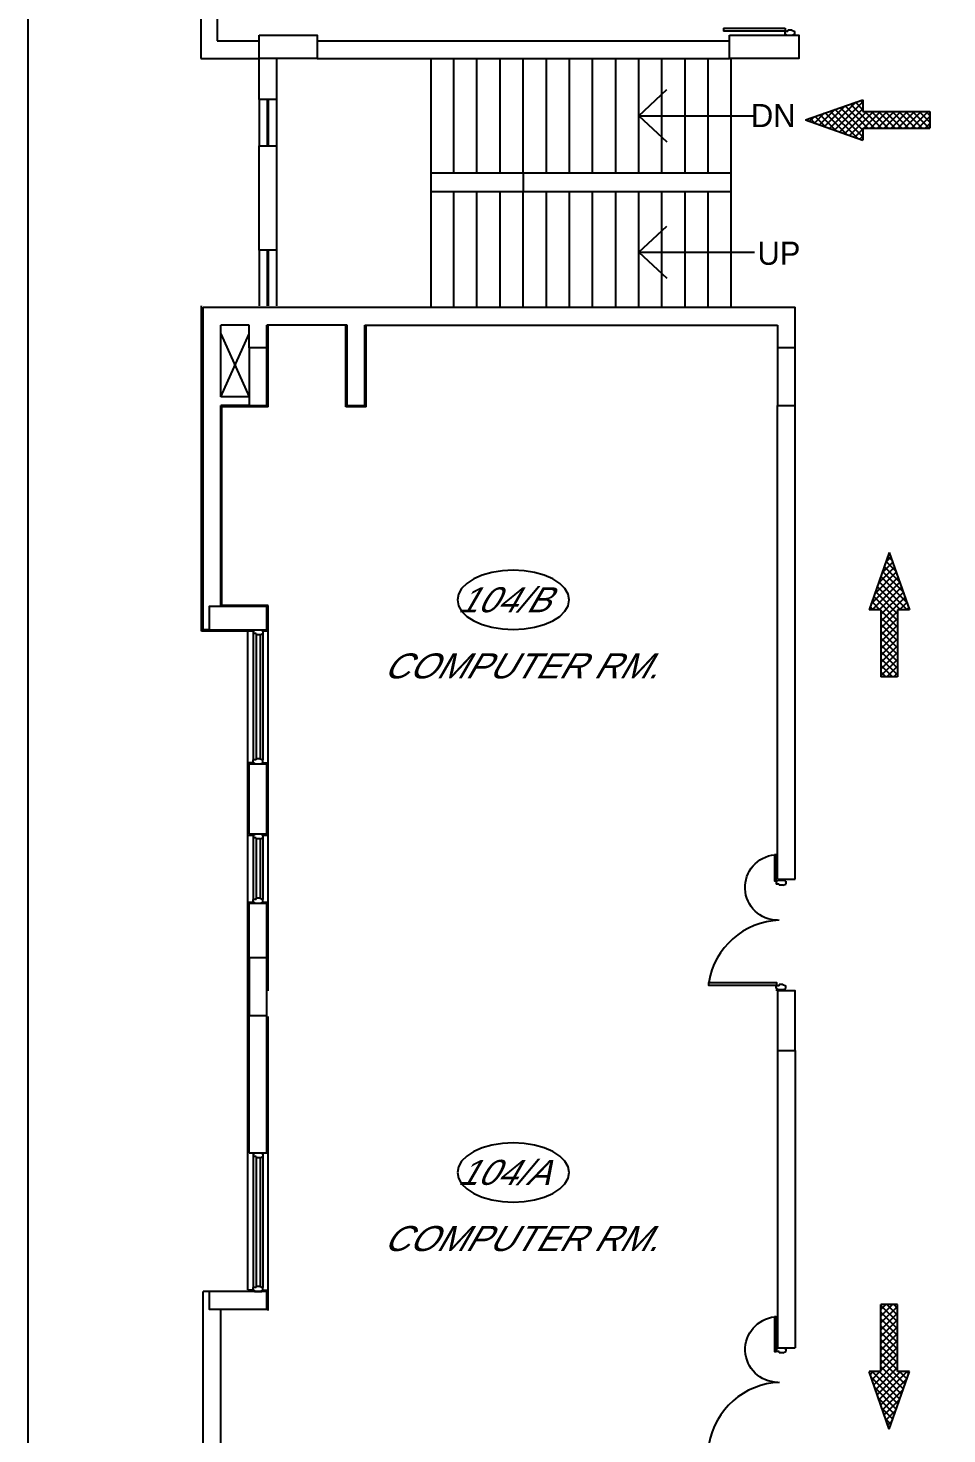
# Model space of a CAD drawing. Extents: x 681461 to 804584, y -183990 to -115925.
# Drawn here: x 706745 to 718667, y -160609 to -142364 of the extents above; entities that cross this region are included whole.
import ezdxf
from ezdxf.enums import TextEntityAlignment as Align

# ---------------------------------------------------------------- set-up
doc = ezdxf.new("R2010")
doc.units = 0
doc.header["$LTSCALE"] = 900
for name, color, linetype in [('1', 7, 'CONTINUOUS'), ('DOOR', 163, 'CONTINUOUS'), ('ELE', 50, 'CONTINUOUS'), ('TEXT', 2, 'CONTINUOUS'), ('WALL', 1, 'CONTINUOUS')]:
    doc.layers.add(name, color=color, linetype=linetype)
doc.styles.add('ROMANS', font='arial.ttf')

# ---------------------------------------------------------------- blocks, each defined once
blk = doc.blocks.new('REDFRAME')
at = {"layer": '1', "linetype": 'BYBLOCK'}
for p, q in [((-95, 0), (-95, -15)), ((-95, 0), (0, 0)), ((0, 0), (0, -15)), ((-110, -15), (-110, -50)), ((-110, -15), (-95, -15)), ((-110, -15), (-110, -50)), ((-72, -50), (-110, -50)), ((-72, -50), (-72, -65)), ((-22, -65), (-72, -65)), ((-22, -65), (15, -50)), ((0, -15), (15, -15)), ((15, -15), (15, -50))]:
    blk.add_line(p, q, dxfattribs=at)
blk = doc.blocks.new('*X84')
at = {"layer": 'DOOR', "color": 3, "linetype": 'CONTINUOUS'}
for p, q in [((717874, -149296), (717941, -149229)), ((717958, -149276), (717901, -149220)), ((717730, -149706), (718010, -149425)), ((717778, -149569), (717987, -149360)), ((717826, -149432), (717964, -149294)), ((718102, -149686), (717832, -149416)), ((718054, -149549), (717855, -149350)), ((718006, -149412), (717878, -149285)), ((717682, -149842), (718033, -149490)), ((717699, -149913), (718056, -149556)), ((718153, -149913), (717786, -149546)), ((718150, -149822), (717809, -149481)), ((718027, -150053), (717717, -149742)), ((718027, -149965), (717740, -149677)), ((718064, -149913), (717763, -149612)), ((717787, -149913), (718079, -149621)), ((717811, -149977), (718102, -149686)), ((717811, -150066), (718126, -149752)), ((717711, -149913), (717671, -149873)), ((717799, -149913), (717694, -149808)), ((718027, -150141), (717811, -149925)), ((717811, -150154), (718027, -149938)), ((718053, -149913), (718149, -149817)), ((718141, -149913), (718172, -149882)), ((718027, -150230), (717811, -150014)), ((717811, -150243), (718027, -150027)), ((718027, -150318), (717811, -150102)), ((717811, -150331), (718027, -150115)), ((718027, -150406), (717811, -150190)), ((717811, -150419), (718027, -150203)), ((718027, -150495), (717811, -150279)), ((717811, -150508), (718027, -150292)), ((718027, -150583), (717811, -150367)), ((717811, -150596), (718027, -150380)), ((718027, -150672), (717811, -150456)), ((717811, -150684), (718027, -150468)), ((718027, -150760), (717811, -150544)), ((717811, -150773), (718027, -150557)), ((717963, -150784), (717811, -150632)), ((717889, -150784), (718027, -150645)), ((717875, -150784), (717811, -150721)), ((717977, -150784), (718027, -150734))]:
    blk.add_line(p, q, dxfattribs=at)
blk = doc.blocks.new('*X85')
at = {"layer": 'DOOR', "color": 3, "linetype": 'CONTINUOUS'}
for p, q in [((717811, -158993), (717874, -158930)), ((717811, -159081), (717963, -158930)), ((718027, -159157), (717811, -158941)), ((717811, -159170), (718027, -158954)), ((718027, -159245), (717811, -159029)), ((717811, -159258), (718027, -159042)), ((718027, -159069), (717889, -158930)), ((718027, -158980), (717977, -158930)), ((718027, -159334), (717811, -159118)), ((717811, -159347), (718027, -159131)), ((718027, -159422), (717811, -159206)), ((717811, -159435), (718027, -159219)), ((718027, -159510), (717811, -159294)), ((717811, -159523), (718027, -159307)), ((718027, -159599), (717811, -159383)), ((717811, -159612), (718027, -159396)), ((718027, -159687), (717811, -159471)), ((717811, -159700), (718027, -159484)), ((718027, -159776), (717811, -159560)), ((717811, -159788), (718027, -159572)), ((717671, -159841), (717710, -159801)), ((717694, -159906), (717799, -159801)), ((718056, -160158), (717699, -159801)), ((717717, -159972), (718027, -159661)), ((717740, -160037), (718027, -159749)), ((717763, -160102), (718064, -159801)), ((717786, -160168), (718152, -159801)), ((718080, -160093), (717788, -159801)), ((718126, -159962), (717811, -159648)), ((718103, -160027), (717811, -159736)), ((718149, -159897), (718053, -159801)), ((718172, -159832), (718141, -159801)), ((718033, -160223), (717681, -159871)), ((718010, -160289), (717730, -160008)), ((717809, -160233), (718151, -159891)), ((717987, -160354), (717778, -160145)), ((717832, -160298), (718102, -160028)), ((717855, -160364), (718054, -160164)), ((717964, -160419), (717826, -160281)), ((717878, -160429), (718006, -160301)), ((717941, -160485), (717874, -160418)), ((717901, -160494), (717958, -160438))]:
    blk.add_line(p, q, dxfattribs=at)
blk = doc.blocks.new('*X87')
at = {"layer": 'DOOR', "color": 3, "linetype": 'CONTINUOUS'}
for p, q in [((717349, -143373), (717079, -143643)), ((717485, -143325), (717144, -143667)), ((717576, -143323), (717209, -143690)), ((717576, -143688), (717284, -143396)), ((717640, -143664), (717349, -143373)), ((717729, -143664), (717415, -143350)), ((717576, -143423), (717480, -143327)), ((717576, -143335), (717545, -143304)), ((716939, -143518), (716883, -143574)), ((716959, -143601), (716892, -143535)), ((717075, -143470), (716948, -143597)), ((717095, -143649), (716957, -143512)), ((717212, -143422), (717013, -143620)), ((717232, -143698), (717023, -143488)), ((717368, -143746), (717088, -143465)), ((717505, -143794), (717153, -143442)), ((717576, -143777), (717219, -143419)), ((717576, -143411), (717274, -143713)), ((717627, -143448), (717340, -143736)), ((717716, -143448), (717405, -143759)), ((717804, -143448), (717588, -143664)), ((717817, -143664), (717601, -143448)), ((717893, -143448), (717677, -143664)), ((717905, -143664), (717689, -143448)), ((717981, -143448), (717765, -143664)), ((717994, -143664), (717778, -143448)), ((718069, -143448), (717853, -143664)), ((718082, -143664), (717866, -143448)), ((718158, -143448), (717942, -143664)), ((718171, -143664), (717955, -143448)), ((718246, -143448), (718030, -143664)), ((718259, -143664), (718043, -143448)), ((718335, -143448), (718119, -143664)), ((718347, -143664), (718131, -143448)), ((718423, -143448), (718207, -143664)), ((718436, -143664), (718220, -143448)), ((718447, -143512), (718295, -143664)), ((718447, -143587), (718308, -143448)), ((718447, -143499), (718397, -143448)), ((717576, -143676), (717470, -143782)), ((717576, -143765), (717536, -143805)), ((718447, -143601), (718384, -143664))]:
    blk.add_line(p, q, dxfattribs=at)

msp = doc.modelspace()

# ---------------------------------------------------------------- linework, layer by layer
at = {"layer": 'DOOR', "color": 7}
for p, q in [((708984.616, -139232.846), (708984.478, -142758.5)), ((709199.61, -139382.854), (709199.487, -142528.5)), ((709199.487, -142528.5), (709744.489, -142528.5)), ((709744.489, -143291.613), (709744.489, -142495.375)), ((710494.489, -142528.5), (715845.114, -142528.5)), ((708984.478, -142758.5), (709744.489, -142758.5)), ((709969.489, -142757.875), (709969.489, -143291.613)), ((710494.489, -142757.875), (715845.114, -142757.875)), ((709969.489, -143291.613), (709744.489, -143291.613)), ((709744.489, -143891.613), (709969.489, -143891.613)), ((709744.489, -145247.25), (709744.489, -143891.613)), ((709969.489, -143891.613), (709969.489, -145247.25)), ((709969.489, -145247.25), (709744.489, -145247.25)), ((709014.49, -150172.876), (709014.49, -145987.875)), ((709014.49, -145987.875), (716699.489, -145987.875)), ((716699.489, -146512.875), (716699.489, -145987.875)), ((709244.49, -147147.875), (709244.49, -146217.875)), ((709614.489, -146217.875), (709244.49, -146217.875)), ((709614.489, -146512.875), (709614.489, -146217.875)), ((709844.489, -146512.875), (709844.489, -146217.875)), ((710884.49, -146217.875), (709844.489, -146217.875)), ((710884.49, -147262.875), (710884.49, -146217.875)), ((711114.49, -146217.875), (716469.489, -146217.875)), ((711114.49, -147262.875), (711114.49, -146217.875)), ((716469.489, -146217.875), (716469.489, -146512.875)), ((709614.489, -147147.875), (709244.49, -147147.875)), ((709244.49, -149872.876), (709244.49, -147262.875)), ((709614.489, -147262.875), (709244.49, -147262.875)), ((710884.49, -147262.875), (711114.49, -147262.875)), ((716469.489, -153407.875), (716469.489, -147262.875)), ((716699.489, -153407.875), (716699.489, -147262.875)), ((709094.489, -150172.876), (709014.49, -150172.876)), ((709614.49, -152822.565), (709614.49, -151912.876)), ((709614.49, -151912.876), (709844.489, -151912.876)), ((709614.49, -151912.876), (709844.489, -151912.876)), ((709844.489, -152822.565), (709844.489, -151912.876)), ((709614.49, -152822.565), (709844.489, -152822.565)), ((709614.489, -154429.876), (709614.49, -153722.94)), ((709614.49, -153722.94), (709844.489, -153722.94)), ((709844.489, -154429.876), (709844.489, -153722.94)), ((709614.489, -156960.126), (709614.489, -155179.876)), ((709844.489, -156432.875), (709844.489, -155179.876)), ((716469.489, -155632.875), (716469.489, -159490.44)), ((716699.489, -155632.875), (716699.489, -159490.44)), ((709844.489, -156960.126), (709844.489, -156327.818)), ((709614.489, -156960.126), (709844.489, -156960.126)), ((709014.49, -161542.875), (709014.49, -158759.876)), ((709244.49, -161312.875), (709244.49, -158989.876)), ((716469.489, -159490.44), (716699.489, -159490.44))]:
    msp.add_line(p, q, dxfattribs=at)
at = {"layer": 'DOOR'}
msp.add_line((716568.432, -142365.494), (716568.432, -142406.076), dxfattribs=at)
at = {"layer": 'DOOR', "color": 222, "linetype": 'BYBLOCK'}
for p, q in [((711969.489, -142758.5), (711969.489, -145987.875)), ((712269.489, -144242.875), (712269.489, -142758.5)), ((712569.489, -144242.875), (712569.489, -142757.875)), ((712869.489, -144242.875), (712869.489, -142758.5)), ((713169.489, -144242.875), (713169.489, -142758.5)), ((713469.489, -144242.875), (713469.489, -142758.5)), ((713769.489, -144242.875), (713769.489, -142758.5)), ((714069.489, -144242.875), (714069.489, -142757.875)), ((714369.489, -144242.875), (714369.489, -142758.5)), ((714669.489, -144242.875), (714669.489, -142758.5)), ((714969.489, -144242.875), (714969.489, -142758.5)), ((715269.489, -144242.875), (715269.489, -142758.5)), ((715569.489, -144242.875), (715569.489, -142757.875)), ((715869.489, -145987.875), (715869.489, -142758.5)), ((711969.489, -144242.875), (715869.489, -144242.875)), ((713169.489, -144242.875), (713169.489, -144482.875)), ((711969.489, -144482.875), (715869.489, -144482.875)), ((712269.489, -145987.875), (712269.489, -144483.5)), ((712569.489, -145987.875), (712569.489, -144483.5)), ((712869.489, -145987.875), (712869.489, -144483.5)), ((713169.489, -145987.875), (713169.489, -144483.5)), ((713469.489, -145987.875), (713469.489, -144483.5)), ((713769.489, -145987.875), (713769.489, -144482.875)), ((714069.489, -145987.875), (714069.489, -144482.875)), ((714369.489, -145987.875), (714369.489, -144483.5)), ((714669.489, -145987.875), (714669.489, -144483.5)), ((714969.489, -145987.875), (714969.489, -144482.875)), ((715269.489, -145987.875), (715269.489, -144482.875)), ((715569.489, -145987.875), (715569.489, -144483.5))]:
    msp.add_line(p, q, dxfattribs=at)
at = {"layer": 'DOOR', "color": 3, "linetype": 'BYBLOCK'}
for p, q in [((714669.489, -143500.688), (715035, -143162.962)), ((716831, -143556.101), (717576, -143293.101)), ((717576, -143293.101), (717576, -143448.101)), ((714669.489, -143500.688), (715035, -143838.414)), ((714669.489, -143500.688), (716169.489, -143500.688)), ((716831, -143556.101), (717576, -143819.101)), ((717576, -143448.101), (718447, -143448.101)), ((718447, -143448.101), (718447, -143664.101)), ((717576, -143664.101), (718447, -143664.101)), ((717576, -143664.101), (717576, -143819.101)), ((714669.489, -145270.375), (715035, -144932.649)), ((714669.489, -145270.375), (715035, -145608.101)), ((714669.489, -145270.375), (716169.489, -145270.375)), ((717919.49, -149168.101), (717656.49, -149913.101)), ((717919.49, -149168.101), (718182.49, -149913.101)), ((717811.49, -149913.101), (717656.49, -149913.101)), ((717811.49, -149913.101), (717811.49, -150784.101)), ((718182.49, -149913.101), (718027.49, -149913.101)), ((718027.49, -149913.101), (718027.49, -150784.101)), ((718027.49, -150784.101), (717811.49, -150784.101)), ((717811.49, -159801.101), (717811.49, -158930.101)), ((718027.49, -158930.101), (717811.49, -158930.101)), ((718027.49, -159801.101), (718027.49, -158930.101)), ((717919.49, -160546.101), (717656.49, -159801.101)), ((717811.49, -159801.101), (717656.49, -159801.101)), ((717919.49, -160546.101), (718182.49, -159801.101)), ((718182.49, -159801.101), (718027.49, -159801.101))]:
    msp.add_line(p, q, dxfattribs=at)
at = {"layer": 'DOOR', "color": 4, "linetype": 'BYBLOCK'}
msp.add_line((716469.489, -153407.875), (716699.489, -153407.875), dxfattribs=at)
at = {"layer": 'DOOR', "color": 222, "linetype": 'BYBLOCK'}
for points in [[(706745, -120071.047), (728731.63, -120071.047), (728731.63, -183989.95), (706745, -183989.95)], [(709744.489, -142457.875), (710494.489, -142457.875), (710494.489, -142757.875), (709744.489, -142757.875)], [(715845.114, -142457.25), (716744.489, -142457.25), (716744.489, -142757.875), (715845.114, -142757.875)]]:
    msp.add_lwpolyline(points, close=True, dxfattribs=at)
at = {"layer": 'DOOR', "color": 4, "linetype": 'BYBLOCK'}
for points in [[(712315, -149785.419), (712328.931, -149860.334), (712370.187, -149932.369), (712437.185, -149998.758), (712527.348, -150056.948), (712637.212, -150104.703), (712762.555, -150140.189), (712898.56, -150162.041), (713040, -150169.419), (713181.44, -150162.041), (713317.445, -150140.189), (713442.788, -150104.703), (713552.652, -150056.948), (713642.815, -149998.758), (713709.813, -149932.369), (713751.069, -149860.334), (713765, -149785.419), (713751.069, -149710.504), (713709.813, -149638.469), (713642.815, -149572.08), (713552.652, -149513.89), (713442.788, -149466.135), (713317.445, -149430.649), (713181.44, -149408.798), (713040, -149401.419), (712898.56, -149408.798), (712762.555, -149430.649), (712637.212, -149466.135), (712527.348, -149513.89), (712437.185, -149572.08), (712370.187, -149638.469), (712328.931, -149710.504)], [(712315, -157217.101), (712328.931, -157292.016), (712370.187, -157364.052), (712437.185, -157430.44), (712527.348, -157488.63), (712637.212, -157536.386), (712762.555, -157571.871), (712898.56, -157593.723), (713040, -157601.101), (713181.44, -157593.723), (713317.445, -157571.871), (713442.788, -157536.386), (713552.652, -157488.63), (713642.815, -157430.44), (713709.813, -157364.052), (713751.069, -157292.016), (713765, -157217.101), (713751.069, -157142.187), (713709.813, -157070.151), (713642.815, -157003.762), (713552.652, -156945.572), (713442.788, -156897.817), (713317.445, -156862.332), (713181.44, -156840.48), (713040, -156833.101), (712898.56, -156840.48), (712762.555, -156862.332), (712637.212, -156897.817), (712527.348, -156945.572), (712437.185, -157003.762), (712370.187, -157070.151), (712328.931, -157142.187)]]:
    msp.add_lwpolyline(points, close=True, dxfattribs=at)
at = {"layer": 'WALL', "color": 8, "linetype": 'BYBLOCK'}
for p, q in [((715768.432, -142364.409), (715768.432, -142404.991)), ((715768.432, -142364.409), (716568.432, -142365.494)), ((716568.432, -142406.076), (715768.432, -142404.991)), ((709744.489, -143291.613), (709744.489, -143891.613)), ((709849.589, -143891.613), (709849.589, -143291.613)), ((709866.13, -143891.613), (709866.13, -143291.613)), ((709969.489, -143291.613), (709969.489, -143891.613)), ((709744.489, -145247.25), (709744.489, -145967.875)), ((709849.589, -145967.875), (709849.589, -145247.25)), ((709866.13, -145967.875), (709866.13, -145247.25)), ((709969.489, -145247.25), (709969.489, -145967.875)), ((709666.99, -150222.876), (709666.99, -151862.876)), ((709704.99, -150237.876), (709704.99, -151847.876)), ((709754.99, -150237.876), (709754.99, -151847.876)), ((709791.99, -150187.876), (709859.489, -150187.876)), ((709791.99, -150222.876), (709791.99, -151862.876)), ((709666.99, -151897.876), (709594.489, -151897.876)), ((709791.99, -151897.876), (709859.489, -151897.876)), ((709594.489, -152837.565), (709666.99, -152837.565)), ((709666.99, -152872.565), (709666.99, -153672.94)), ((709704.99, -152887.565), (709704.99, -153657.94)), ((709754.99, -152887.565), (709754.99, -153657.94)), ((709791.99, -152837.565), (709859.489, -152837.565)), ((709791.99, -152872.565), (709791.99, -153672.94)), ((709859.489, -154858.773), (709859.489, -152822.565)), ((709594.489, -153707.94), (709666.99, -153707.94)), ((709791.99, -153707.94), (709859.489, -153707.94)), ((709666.99, -157010.126), (709666.99, -158710.523)), ((709704.99, -157025.126), (709704.99, -158695.523)), ((709754.99, -157025.126), (709754.99, -158695.523)), ((709791.99, -156960.773), (709791.99, -158710.523)), ((709666.99, -158745.523), (709594.489, -158745.523)), ((709791.99, -158745.523), (709859.489, -158745.523))]:
    msp.add_line(p, q, dxfattribs=at)
at = {"layer": 'WALL', "color": 8, "linetype": 'CONTINUOUS'}
for p, q in [((708994.49, -150192.876), (708994.49, -145967.875)), ((709859.489, -147277.875), (709859.489, -146232.875)), ((710869.49, -147277.875), (710869.49, -146232.875)), ((711129.49, -147277.875), (711129.49, -146232.875)), ((709259.49, -149857.876), (709259.49, -147277.875)), ((709859.489, -147277.875), (709259.49, -147277.875)), ((711129.49, -147277.875), (710869.49, -147277.875)), ((709859.489, -149857.876), (709259.49, -149857.876)), ((709859.489, -150192.876), (709859.489, -149857.876)), ((709666.99, -150192.876), (708994.49, -150192.876))]:
    msp.add_line(p, q, dxfattribs=at)
at = {"layer": 'WALL', "color": 9}
for p, q in [((709244.49, -146332.876), (709614.489, -147147.875)), ((709244.49, -147147.875), (709614.489, -146332.876))]:
    msp.add_line(p, q, dxfattribs=at)
at = {"layer": 'WALL', "color": 8}
for p, q in [((709594.489, -158739.876), (709594.489, -150192.876)), ((709859.489, -152822.565), (709859.489, -150192.876)), ((716454.489, -154842.875), (716454.489, -154858.773)), ((709859.489, -156080.251), (709859.489, -155190.875)), ((709859.489, -156417.875), (709859.489, -156065.251)), ((709859.489, -159009.876), (709859.489, -156342.817))]:
    msp.add_line(p, q, dxfattribs=at)
at = {"layer": 'WALL', "color": 1, "linetype": 'BYBLOCK'}
for p, q in [((709666.99, -150187.876), (709666.99, -150222.876)), ((709666.99, -150187.876), (709666.99, -150222.876)), ((709666.99, -150187.876), (709681.99, -150187.876)), ((709704.99, -150222.876), (709666.99, -150222.876)), ((709681.99, -150172.876), (709776.99, -150172.876)), ((709681.99, -150172.876), (709681.99, -150187.876)), ((709704.99, -150222.876), (709704.99, -150237.876)), ((709754.99, -150237.876), (709704.99, -150237.876)), ((709754.99, -150237.876), (709791.99, -150222.876)), ((709776.99, -150172.876), (709776.99, -150187.876)), ((709776.99, -150187.876), (709791.99, -150187.876)), ((709791.99, -150187.876), (709791.99, -150222.876)), ((709704.99, -151862.876), (709666.99, -151862.876)), ((709666.99, -151897.876), (709666.99, -151862.876)), ((709666.99, -151897.876), (709666.99, -151862.876)), ((709666.99, -151897.876), (709681.99, -151897.876)), ((709681.99, -151912.876), (709681.99, -151897.876)), ((709681.99, -151912.876), (709776.99, -151912.876)), ((709754.99, -151847.876), (709704.99, -151847.876)), ((709704.99, -151862.876), (709704.99, -151847.876)), ((709754.99, -151847.876), (709791.99, -151862.876)), ((709776.99, -151897.876), (709791.99, -151897.876)), ((709776.99, -151912.876), (709776.99, -151897.876)), ((709791.99, -151897.876), (709791.99, -151862.876)), ((709614.49, -152822.565), (709844.489, -152822.565)), ((709666.99, -152837.565), (709666.99, -152872.565)), ((709666.99, -152837.565), (709681.99, -152837.565)), ((709666.99, -152837.565), (709666.99, -152872.565)), ((709704.99, -152872.565), (709666.99, -152872.565)), ((709681.99, -152822.565), (709681.99, -152837.565)), ((709681.99, -152822.565), (709776.99, -152822.565)), ((709704.99, -152872.565), (709704.99, -152887.565)), ((709754.99, -152887.565), (709704.99, -152887.565)), ((709754.99, -152887.565), (709791.99, -152872.565)), ((709776.99, -152822.565), (709776.99, -152837.565)), ((709776.99, -152837.565), (709791.99, -152837.565)), ((709791.99, -152837.565), (709791.99, -152872.565)), ((709666.99, -153707.94), (709666.99, -153672.94)), ((709666.99, -153707.94), (709666.99, -153672.94)), ((709704.99, -153672.94), (709666.99, -153672.94)), ((709666.99, -153707.94), (709681.99, -153707.94)), ((709681.99, -153722.94), (709681.99, -153707.94)), ((709681.99, -153722.94), (709776.99, -153722.94)), ((709704.99, -153672.94), (709704.99, -153657.94)), ((709754.99, -153657.94), (709704.99, -153657.94)), ((709754.99, -153657.94), (709791.99, -153672.94)), ((709776.99, -153722.94), (709776.99, -153707.94)), ((709776.99, -153707.94), (709791.99, -153707.94)), ((709791.99, -153707.94), (709791.99, -153672.94)), ((709666.99, -156975.126), (709666.99, -157010.126)), ((709666.99, -156975.126), (709666.99, -157010.126)), ((709666.99, -156975.126), (709681.99, -156975.126)), ((709704.99, -157010.126), (709666.99, -157010.126)), ((709681.99, -156960.126), (709681.99, -156975.126)), ((709681.99, -156960.126), (709776.99, -156960.126)), ((709704.99, -157010.126), (709704.99, -157025.126)), ((709754.99, -157025.126), (709704.99, -157025.126)), ((709754.99, -157025.126), (709791.99, -157010.126)), ((709776.99, -156960.126), (709776.99, -156975.126)), ((709776.99, -156975.126), (709791.99, -156975.126)), ((709791.99, -156975.126), (709791.99, -157010.126)), ((709704.99, -158710.523), (709666.99, -158710.523)), ((709666.99, -158745.523), (709666.99, -158710.523)), ((709666.99, -158745.523), (709666.99, -158710.523)), ((709754.99, -158695.523), (709704.99, -158695.523)), ((709704.99, -158710.523), (709704.99, -158695.523)), ((709754.99, -158695.523), (709791.99, -158710.523)), ((709791.99, -158745.523), (709791.99, -158710.523)), ((709666.99, -158745.523), (709681.99, -158745.523)), ((709681.99, -158760.523), (709681.99, -158745.523)), ((709681.99, -158760.523), (709776.99, -158760.523)), ((709776.99, -158760.523), (709776.99, -158745.523)), ((709776.99, -158745.523), (709791.99, -158745.523))]:
    msp.add_line(p, q, dxfattribs=at)
at = {"layer": 'WALL'}
msp.add_line((709094.489, -158759.876), (709014.49, -158759.876), dxfattribs=at)
at = {"layer": 'WALL', "color": 6}
for points in [[(709614.489, -147262.875), (709844.489, -147262.875), (709844.489, -146512.875), (709614.489, -146512.875)], [(716469.489, -147262.875), (716699.489, -147262.875), (716699.489, -146512.875), (716469.489, -146512.875)], [(709094.489, -150172.876), (709844.489, -150172.876), (709844.489, -149872.876), (709094.489, -149872.876)], [(709614.489, -155179.876), (709844.489, -155179.876), (709844.489, -154429.876), (709614.489, -154429.876)], [(716469.489, -155632.875), (716699.489, -155632.875), (716699.489, -154857.875), (716469.489, -154857.875)], [(709844.489, -158989.876), (709844.489, -158759.876), (709094.489, -158759.876), (709094.489, -158989.876)]]:
    msp.add_lwpolyline(points, close=True, dxfattribs=at)
at = {"layer": 'WALL', "color": 8, "linetype": 'BYBLOCK'}
for points in [[(716469.684, -153942.875, -0.947704335), (716432.226, -153092.948, -0.357017216)], [(716472.05, -159940.44, -0.947704335), (716434.592, -159090.512, -0.357017216)]]:
    msp.add_lwpolyline(points, format="xyb", dxfattribs=at)
for points in [[(716429.665, -153092.948), (716429.665, -153430.101), (716451.043, -153430.101), (716451.043, -153092.948)], [(715576.323, -154749.927), (716455.523, -154751.119), (716455.523, -154791.701), (715576.323, -154790.509)], [(716429.665, -159090.512), (716429.665, -159540.44), (716451.043, -159540.44), (716451.043, -159090.512)]]:
    msp.add_lwpolyline(points, close=True, dxfattribs=at)
for centre in [(716527.131, -154906.009), (716529.497, -160903.574)]:
    msp.add_arc(centre, 963.535, 92.0549233, 170.6775874, dxfattribs=at)

# ---------------------------------------------------------------- block references
at = {"layer": 'DOOR', "color": 3, "linetype": 'BYBLOCK'}
for name in ['*X87', '*X84', '*X85']:
    msp.add_blockref(name, (0, 0), dxfattribs=at)
at = {"layer": 'WALL', "color": 8, "linetype": 'BYBLOCK', "xscale": -1, "rotation": 180}
for p in [(716677.032, -142457.25), (716562.123, -154842.875)]:
    msp.add_blockref('REDFRAME', p, dxfattribs=at)
at = {"layer": 'WALL', "color": 8, "linetype": 'BYBLOCK'}
for p in [(716562.123, -153422.889), (716562.123, -159490.44)]:
    msp.add_blockref('REDFRAME', p, dxfattribs=at)

# ---------------------------------------------------------------- texts
at = {"layer": 'ELE', "color": 3}
for s, p in [('DN', (716124.025, -143648.956)), ('UP', (716209.025, -145435.956))]:
    msp.add_text(s, height=300, dxfattribs=at).set_placement(p)
at = {"layer": 'TEXT', "color": 4, "style": 'ROMANS', "oblique": 30}
for s, p in [('104/B', (712907.524, -149777.134)), ('104/A', (712907.524, -157208.816))]:
    msp.add_text(s, height=325, dxfattribs=at).set_placement(p, align=Align.MIDDLE)
at = {"layer": 'TEXT', "color": 0, "style": 'ROMANS', "oblique": 30}
for p in [(713127.524, -150642.134), (713127.524, -158073.816)]:
    msp.add_text('COMPUTER RM.', height=325, dxfattribs=at).set_placement(p, align=Align.MIDDLE)

doc.saveas('drawing.dxf')
